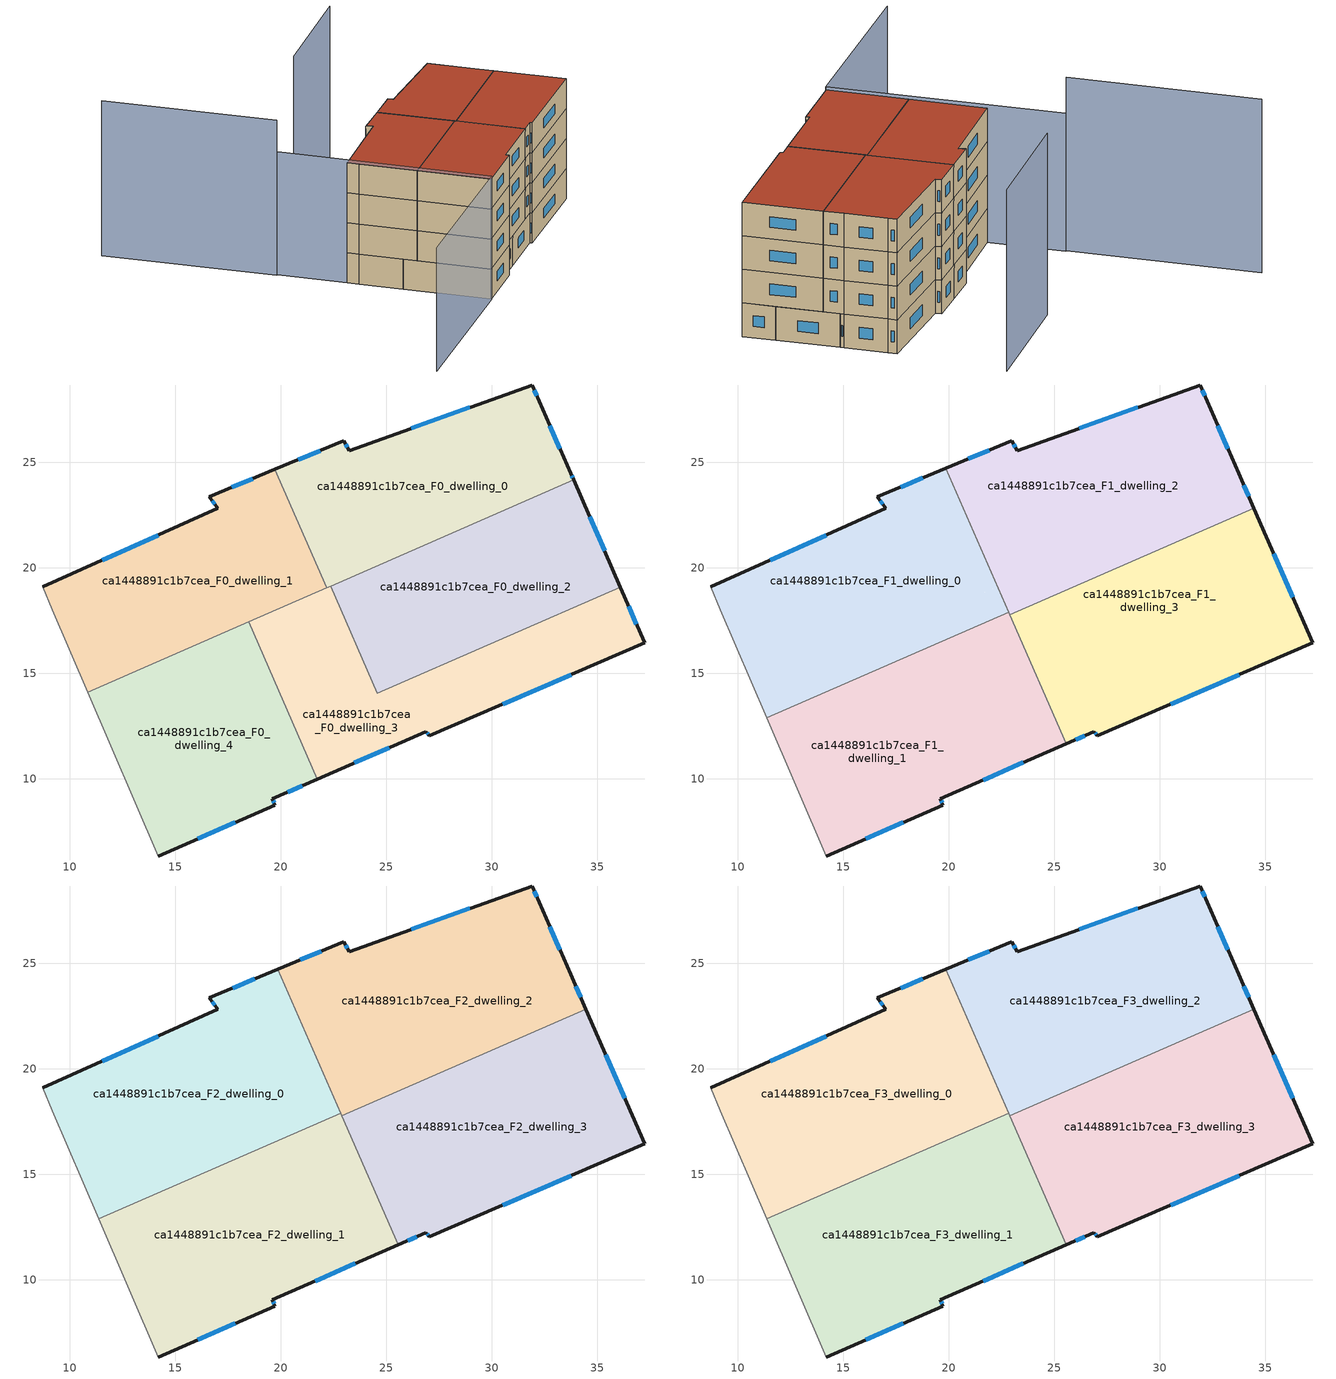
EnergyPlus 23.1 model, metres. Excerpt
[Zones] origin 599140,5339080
ca1448891c1b7cea_F0_dwelling_0
 floor ground (EU_floor_Construction): 32.23,27.9 33.74,24.47 33.88,24.16 22.17,19.04 19.72,24.66 22.98,26.01 23.23,25.54 31.9,28.66 z0
 wall outside (EU_wall_Construction): 33.88,24.16 33.74,24.47 32.23,27.9 31.9,28.66 23.23,25.54 22.98,26.01 19.72,24.66 z0:3
 wall to ca1448891c1b7cea_F0_dwelling_1 (EU_wall_Construction): 19.72,24.66 22.17,19.04 z0:3
 wall to ca1448891c1b7cea_F0_dwelling_2 (EU_wall_Construction): 22.36,19.12 33.88,24.16 z0:3
 wall to ca1448891c1b7cea_F0_dwelling_3 (EU_wall_Construction): 22.17,19.04 22.36,19.12 z0:3
 window (EU_Window_Construction): 28.95,27.6 26.18,26.6 / 32.12,28.16 32.02,28.4 / 33.23,25.64 32.75,26.73 / 33.83,24.27 33.79,24.36 / 21.87,25.55 20.83,25.12 / 23.15,25.7 23.07,25.85 z1.02:1.98
ca1448891c1b7cea_F0_dwelling_1
 floor ground (EU_floor_Construction): 19.72,24.66 22.17,19.04 10.85,14.1 9.17,18.02 8.72,19.09 17.01,22.81 16.6,23.36 z0
 wall outside (EU_wall_Construction): 19.72,24.66 16.6,23.36 17.01,22.81 8.72,19.09 z0:3
 wall adiabatic (EU_wall_Construction): 8.72,19.09 9.17,18.02 10.85,14.1 z0:3
 wall to ca1448891c1b7cea_F0_dwelling_4 (EU_wall_Construction): 10.85,14.1 18.48,17.43 z0:3
 wall to ca1448891c1b7cea_F0_dwelling_3 (EU_wall_Construction): 18.48,17.43 22.17,19.05 z0:3
 window (EU_Window_Construction): 14.19,21.54 11.54,20.36 / 16.74,23.18 16.87,23 / 18.66,24.22 17.66,23.8 z1.02:1.98
ca1448891c1b7cea_F0_dwelling_2
 floor ground (EU_floor_Construction): 33.88,24.16 36.09,19.07 24.58,14.04 22.35,19.12 z0
 wall outside (EU_wall_Construction): 36.09,19.07 33.88,24.16 z0:3
 wall to ca1448891c1b7cea_F0_dwelling_3 (EU_wall_Construction): 22.35,19.12 24.58,14.04 36.09,19.07 z0:3
 window (EU_Window_Construction): 35.34,20.8 34.63,22.43 z1.02:1.98
ca1448891c1b7cea_F0_dwelling_3
 floor ground (EU_floor_Construction): 36.09,19.07 37.24,16.43 27.04,12.04 26.87,12.23 21.73,9.98 18.48,17.43 22.35,19.12 24.58,14.04 z0
 wall outside (EU_wall_Construction): 21.73,9.98 26.87,12.23 27.04,12.04 37.24,16.43 36.09,19.07 z0:3
 wall to ca1448891c1b7cea_F0_dwelling_4 (EU_wall_Construction): 18.48,17.43 21.73,9.98 z0:3
 window (EU_Window_Construction): 36.85,17.33 36.48,18.17 / 30.51,13.53 33.77,14.94 / 26.93,12.17 26.98,12.1 / 23.48,10.75 25.12,11.47 z1.02:1.98
ca1448891c1b7cea_F0_dwelling_4
 floor ground (EU_floor_Construction): 18.48,17.43 21.73,9.98 19.59,9.05 19.71,8.75 14.19,6.33 10.85,14.1 z0
 wall outside (EU_wall_Construction): 14.19,6.33 19.71,8.75 19.59,9.05 21.73,9.98 z0:3
 wall adiabatic (EU_wall_Construction): 10.85,14.1 14.19,6.33 z0:3
 window (EU_Window_Construction): 20.32,9.37 21,9.67 / 19.67,8.85 19.63,8.95 / 16.07,7.16 17.83,7.93 z1.02:1.98
ca1448891c1b7cea_F1_dwelling_0
 floor to ca1448891c1b7cea_F0_dwelling_1 (EU_floor_Construction): 19.72,24.66 22.17,19.04 10.85,14.1 9.17,18.02 8.72,19.09 17.01,22.81 16.6,23.36 z3
 floor to ca1448891c1b7cea_F0_dwelling_0 (EU_floor_Construction): 19.86,24.72 22.31,19.1 22.17,19.04 19.72,24.66 z3
 floor to ca1448891c1b7cea_F0_dwelling_4 (EU_floor_Construction): 18.48,17.43 19.01,16.22 11.37,12.88 10.85,14.1 z3
 floor to ca1448891c1b7cea_F0_dwelling_3 (EU_floor_Construction): 22.31,19.1 22.84,17.89 19.01,16.22 18.48,17.43 z3
 wall outside (EU_wall_Construction): 19.86,24.72 16.6,23.36 17.01,22.81 8.72,19.09 z3:6
 wall to ca1448891c1b7cea_F1_dwelling_1 (EU_wall_Construction): 11.37,12.88 22.84,17.89 z3:6
 wall adiabatic (EU_wall_Construction): 8.72,19.09 9.17,18.02 11.37,12.88 z3:6
 wall to ca1448891c1b7cea_F1_dwelling_2 (EU_wall_Construction): 22.84,17.89 19.86,24.72 z3:6
 window (EU_Window_Construction): 16.74,23.18 16.87,23 / 18.75,24.26 17.71,23.82 / 14.19,21.54 11.54,20.36 z4.02:4.98
ca1448891c1b7cea_F1_dwelling_1
 floor to ca1448891c1b7cea_F0_dwelling_4 (EU_floor_Construction): 19.01,16.22 21.73,9.98 19.59,9.05 19.71,8.75 14.19,6.33 11.37,12.88 z3
 floor to ca1448891c1b7cea_F0_dwelling_3 (EU_floor_Construction): 22.84,17.89 25.56,11.66 21.73,9.98 19.01,16.22 z3
 wall outside (EU_wall_Construction): 14.19,6.33 19.71,8.75 19.59,9.05 25.56,11.66 z3:6
 wall adiabatic (EU_wall_Construction): 11.37,12.88 14.19,6.33 z3:6
 wall to ca1448891c1b7cea_F1_dwelling_3 (EU_wall_Construction): 25.56,11.66 22.89,17.77 z3:6
 wall to ca1448891c1b7cea_F1_dwelling_2 (EU_wall_Construction): 22.89,17.77 22.84,17.89 z3:6
 window (EU_Window_Construction): 21.62,9.94 23.53,10.77 / 19.67,8.85 19.63,8.95 / 16.07,7.16 17.83,7.93 z4.02:4.98
ca1448891c1b7cea_F1_dwelling_2
 floor to ca1448891c1b7cea_F0_dwelling_0 (EU_floor_Construction): 32.23,27.9 33.74,24.47 33.88,24.16 22.31,19.1 19.86,24.72 22.98,26.01 23.23,25.54 31.9,28.66 z3
 floor to ca1448891c1b7cea_F0_dwelling_2 (EU_floor_Construction): 33.88,24.16 34.46,22.83 22.94,17.79 22.36,19.12 z3
 floor to ca1448891c1b7cea_F0_dwelling_3 (EU_floor_Construction): 22.36,19.12 22.94,17.79 22.89,17.77 22.31,19.1 z3
 wall outside (EU_wall_Construction): 34.46,22.83 33.74,24.47 32.23,27.9 31.9,28.66 23.23,25.54 22.98,26.01 19.86,24.72 z3:6
 wall to ca1448891c1b7cea_F1_dwelling_3 (EU_wall_Construction): 22.89,17.77 34.46,22.83 z3:6
 window (EU_Window_Construction): 28.95,27.6 26.18,26.6 / 32.12,28.16 32.02,28.4 / 33.23,25.64 32.75,26.73 / 34.21,23.39 33.99,23.91 / 21.92,25.57 20.92,25.16 / 23.15,25.7 23.07,25.85 z4.02:4.98
ca1448891c1b7cea_F1_dwelling_3
 floor to ca1448891c1b7cea_F0_dwelling_3 (EU_floor_Construction): 36.09,19.07 37.24,16.43 27.04,12.04 26.87,12.23 25.56,11.66 22.89,17.77 22.94,17.79 24.58,14.04 z3
 floor to ca1448891c1b7cea_F0_dwelling_2 (EU_floor_Construction): 34.46,22.83 36.09,19.07 24.58,14.04 22.94,17.79 z3
 wall outside (EU_wall_Construction): 25.56,11.66 26.87,12.23 27.04,12.04 37.24,16.43 34.46,22.83 z3:6
 window (EU_Window_Construction): 36.29,18.61 35.4,20.65 / 30.51,13.53 33.77,14.94 / 26.93,12.17 26.98,12.1 / 26.01,11.86 26.43,12.04 z4.02:4.98
ca1448891c1b7cea_F2_dwelling_0
 floor to ca1448891c1b7cea_F1_dwelling_0 (EU_floor_Construction): 19.86,24.72 22.84,17.89 11.37,12.88 9.17,18.02 8.72,19.09 17.01,22.81 16.6,23.36 z6
 wall outside (EU_wall_Construction): 19.86,24.72 16.6,23.36 17.01,22.81 8.72,19.09 z6:9
 wall to ca1448891c1b7cea_F2_dwelling_1 (EU_wall_Construction): 11.37,12.88 22.84,17.89 z6:9
 wall adiabatic (EU_wall_Construction): 8.72,19.09 9.17,18.02 11.37,12.88 z6:9
 wall to ca1448891c1b7cea_F2_dwelling_2 (EU_wall_Construction): 22.84,17.89 19.86,24.72 z6:9
 window (EU_Window_Construction): 16.74,23.18 16.87,23 / 18.75,24.26 17.71,23.82 / 14.19,21.54 11.54,20.36 z7.02:7.98
ca1448891c1b7cea_F2_dwelling_1
 floor to ca1448891c1b7cea_F1_dwelling_1 (EU_floor_Construction): 22.84,17.89 25.56,11.66 19.59,9.05 19.71,8.75 14.19,6.33 11.37,12.88 z6
 wall outside (EU_wall_Construction): 14.19,6.33 19.71,8.75 19.59,9.05 25.56,11.66 z6:9
 wall adiabatic (EU_wall_Construction): 11.37,12.88 14.19,6.33 z6:9
 wall to ca1448891c1b7cea_F2_dwelling_3 (EU_wall_Construction): 25.56,11.66 22.89,17.77 z6:9
 wall to ca1448891c1b7cea_F2_dwelling_2 (EU_wall_Construction): 22.89,17.77 22.84,17.89 z6:9
 window (EU_Window_Construction): 21.62,9.94 23.53,10.77 / 19.67,8.85 19.63,8.95 / 16.07,7.16 17.83,7.93 z7.02:7.98
ca1448891c1b7cea_F2_dwelling_2
 floor to ca1448891c1b7cea_F1_dwelling_2 (EU_floor_Construction): 32.23,27.9 33.74,24.47 34.46,22.83 22.89,17.77 19.86,24.72 22.98,26.01 23.23,25.54 31.9,28.66 z6
 wall outside (EU_wall_Construction): 34.46,22.83 33.74,24.47 32.23,27.9 31.9,28.66 23.23,25.54 22.98,26.01 19.86,24.72 z6:9
 wall to ca1448891c1b7cea_F2_dwelling_3 (EU_wall_Construction): 22.89,17.77 34.46,22.83 z6:9
 window (EU_Window_Construction): 28.95,27.6 26.18,26.6 / 32.12,28.16 32.02,28.4 / 33.23,25.64 32.75,26.73 / 34.21,23.39 33.99,23.91 / 21.92,25.57 20.92,25.16 / 23.15,25.7 23.07,25.85 z7.02:7.98
ca1448891c1b7cea_F2_dwelling_3
 floor to ca1448891c1b7cea_F1_dwelling_3 (EU_floor_Construction): 34.46,22.83 37.24,16.43 27.04,12.04 26.87,12.23 25.56,11.66 22.89,17.77 z6
 wall outside (EU_wall_Construction): 25.56,11.66 26.87,12.23 27.04,12.04 37.24,16.43 34.46,22.83 z6:9
 window (EU_Window_Construction): 36.29,18.61 35.4,20.65 / 30.51,13.53 33.77,14.94 / 26.93,12.17 26.98,12.1 / 26.01,11.86 26.43,12.04 z7.02:7.98
ca1448891c1b7cea_F3_dwelling_0
 floor to ca1448891c1b7cea_F2_dwelling_0 (EU_floor_Construction): 19.86,24.72 22.84,17.89 11.37,12.88 9.17,18.02 8.72,19.09 17.01,22.81 16.6,23.36 z9
 wall outside (EU_wall_Construction): 19.86,24.72 16.6,23.36 17.01,22.81 8.72,19.09 z9:12
 wall to ca1448891c1b7cea_F3_dwelling_1 (EU_wall_Construction): 11.37,12.88 22.84,17.89 z9:12
 wall adiabatic (EU_wall_Construction): 8.72,19.09 9.17,18.02 11.37,12.88 z9:12
 wall to ca1448891c1b7cea_F3_dwelling_2 (EU_wall_Construction): 22.84,17.89 19.86,24.72 z9:12
 window (EU_Window_Construction): 16.74,23.18 16.87,23 / 18.75,24.26 17.71,23.82 / 14.19,21.54 11.54,20.36 z10.02:10.98
 roof outside (EU_roof_Construction): 22.84,17.89 19.86,24.72 16.6,23.36 17.01,22.81 8.72,19.09 9.17,18.02 11.37,12.88 z12
ca1448891c1b7cea_F3_dwelling_1
 floor to ca1448891c1b7cea_F2_dwelling_1 (EU_floor_Construction): 22.84,17.89 25.56,11.66 19.59,9.05 19.71,8.75 14.19,6.33 11.37,12.88 z9
 wall outside (EU_wall_Construction): 14.19,6.33 19.71,8.75 19.59,9.05 25.56,11.66 z9:12
 wall adiabatic (EU_wall_Construction): 11.37,12.88 14.19,6.33 z9:12
 wall to ca1448891c1b7cea_F3_dwelling_3 (EU_wall_Construction): 25.56,11.66 22.89,17.77 z9:12
 wall to ca1448891c1b7cea_F3_dwelling_2 (EU_wall_Construction): 22.89,17.77 22.84,17.89 z9:12
 window (EU_Window_Construction): 21.62,9.94 23.53,10.77 / 19.67,8.85 19.63,8.95 / 16.07,7.16 17.83,7.93 z10.02:10.98
 roof outside (EU_roof_Construction): 25.56,11.66 22.84,17.89 11.37,12.88 14.19,6.33 19.71,8.75 19.59,9.05 z12
ca1448891c1b7cea_F3_dwelling_2
 floor to ca1448891c1b7cea_F2_dwelling_2 (EU_floor_Construction): 32.23,27.9 33.74,24.47 34.46,22.83 22.89,17.77 19.86,24.72 22.98,26.01 23.23,25.54 31.9,28.66 z9
 wall outside (EU_wall_Construction): 34.46,22.83 33.74,24.47 32.23,27.9 31.9,28.66 23.23,25.54 22.98,26.01 19.86,24.72 z9:12
 wall to ca1448891c1b7cea_F3_dwelling_3 (EU_wall_Construction): 22.89,17.77 34.46,22.83 z9:12
 window (EU_Window_Construction): 28.95,27.6 26.18,26.6 / 32.12,28.16 32.02,28.4 / 33.23,25.64 32.75,26.73 / 34.21,23.39 33.99,23.91 / 21.92,25.57 20.92,25.16 / 23.15,25.7 23.07,25.85 z10.02:10.98
 roof outside (EU_roof_Construction): 34.46,22.83 33.74,24.47 32.23,27.9 31.9,28.66 23.23,25.54 22.98,26.01 19.86,24.72 22.89,17.77 z12
ca1448891c1b7cea_F3_dwelling_3
 floor to ca1448891c1b7cea_F2_dwelling_3 (EU_floor_Construction): 34.46,22.83 37.24,16.43 27.04,12.04 26.87,12.23 25.56,11.66 22.89,17.77 z9
 wall outside (EU_wall_Construction): 25.56,11.66 26.87,12.23 27.04,12.04 37.24,16.43 34.46,22.83 z9:12
 window (EU_Window_Construction): 36.29,18.61 35.4,20.65 / 30.51,13.53 33.77,14.94 / 26.93,12.17 26.98,12.1 / 26.01,11.86 26.43,12.04 z10.02:10.98
 roof outside (EU_roof_Construction): 37.24,16.43 34.46,22.83 22.89,17.77 25.56,11.66 26.87,12.23 27.04,12.04 z12
shading: 6.05,25.26 14.21,6.3 / 14.21,6.3 -2.4,-0.86 z0:12.3; -0.73,40.67 5.97,25.26 z0:15.5; 29.03,37.99 17.58,32.83 z0:16.2
[Building]
EU S2 Campaign: North Axis=0; Terrain=City; Solar Distribution=FullExterior
[Site:Location]
Vienna: Latitude=48; Longitude=16.5; Time Zone=1; Elevation=183
[SizingPeriod:WeatherFileDays]
AnnualSizingPeriod: Begin Month=1; Begin Day of Month=1; End Month=12; End Day of Month=31; Day of Week for Start Day=Monday; Use Weather File Daylight Saving Period=No; Use Weather File Rain and Snow Indicators=No
[MATERIAL]
EU_InternalMass_Material: Roughness=MediumRough; Thickness=0.1; Conductivity=1; Density=1800; Specific Heat=900; Thermal Absorptance=0.9; Solar Absorptance=0.7; Visible Absorptance=0.7
[MATERIAL:NOMASS] Roughness=MediumRough; Thermal Absorptance=0.9; Solar Absorptance=0.7; Visible Absorptance=0.7
Name | Thermal Resistance
EU_wall_NoMass | 0.942466
EU_roof_NoMass | 0.551687
EU_floor_NoMass | 0.66527
[WINDOWMATERIAL:SIMPLEGLAZINGSYSTEM]
EU_Window_SimpleGlazing: UFactor=2.03367; Solar Heat Gain Coefficient=0.65; Visible Transmittance=0.65
[CONSTRUCTION]
EU_wall_Construction: EU_wall_NoMass
EU_roof_Construction: EU_roof_NoMass
EU_floor_Construction: EU_floor_NoMass
EU_Window_Construction: EU_Window_SimpleGlazing
EU_InternalMass_Construction: EU_InternalMass_Material
[ZONE] Type=1; Multiplier=1; Ceiling Height=autocalculate; Floor Area=autocalculate; Part of Total Floor Area=Yes
Name | Volume
ca1448891c1b7cea_F0_dwelling_0 | 209.336
ca1448891c1b7cea_F1_dwelling_0; ca1448891c1b7cea_F2_dwelling_0; ca1448891c1b7cea_F3_dwelling_0 | 261.655
ca1448891c1b7cea_F0_dwelling_1; ca1448891c1b7cea_F0_dwelling_4 | 209.314
ca1448891c1b7cea_F1_dwelling_1; ca1448891c1b7cea_F2_dwelling_1; ca1448891c1b7cea_F3_dwelling_1 | 261.663
ca1448891c1b7cea_F0_dwelling_2 | 209.311
ca1448891c1b7cea_F1_dwelling_2; ca1448891c1b7cea_F2_dwelling_2; ca1448891c1b7cea_F3_dwelling_2 | 261.623
ca1448891c1b7cea_F0_dwelling_3 | 209.331
ca1448891c1b7cea_F1_dwelling_3; ca1448891c1b7cea_F2_dwelling_3; ca1448891c1b7cea_F3_dwelling_3 | 261.65
[INTERNALMASS] Construction=EU_InternalMass_Construction
Name | Zone or ZoneList | Surface Area
ca1448891c1b7cea_F0_dwelling_0_EU_InternalMass | ca1448891c1b7cea_F0_dwelling_0 | 69.7779
ca1448891c1b7cea_F0_dwelling_1_EU_InternalMass | ca1448891c1b7cea_F0_dwelling_1 | 69.7722
ca1448891c1b7cea_F0_dwelling_2_EU_InternalMass | ca1448891c1b7cea_F0_dwelling_2 | 69.7682
ca1448891c1b7cea_F0_dwelling_3_EU_InternalMass | ca1448891c1b7cea_F0_dwelling_3 | 69.7766
ca1448891c1b7cea_F0_dwelling_4_EU_InternalMass | ca1448891c1b7cea_F0_dwelling_4 | 69.7724
ca1448891c1b7cea_F1_dwelling_0_EU_InternalMass | ca1448891c1b7cea_F1_dwelling_0 | 87.2181
ca1448891c1b7cea_F1_dwelling_1_EU_InternalMass | ca1448891c1b7cea_F1_dwelling_1 | 87.2205
ca1448891c1b7cea_F1_dwelling_2_EU_InternalMass | ca1448891c1b7cea_F1_dwelling_2 | 87.2074
ca1448891c1b7cea_F1_dwelling_3_EU_InternalMass | ca1448891c1b7cea_F1_dwelling_3 | 87.217
ca1448891c1b7cea_F2_dwelling_0_EU_InternalMass | ca1448891c1b7cea_F2_dwelling_0 | 87.2181
ca1448891c1b7cea_F2_dwelling_1_EU_InternalMass | ca1448891c1b7cea_F2_dwelling_1 | 87.2205
ca1448891c1b7cea_F2_dwelling_2_EU_InternalMass | ca1448891c1b7cea_F2_dwelling_2 | 87.2074
ca1448891c1b7cea_F2_dwelling_3_EU_InternalMass | ca1448891c1b7cea_F2_dwelling_3 | 87.217
ca1448891c1b7cea_F3_dwelling_0_EU_InternalMass | ca1448891c1b7cea_F3_dwelling_0 | 87.2181
ca1448891c1b7cea_F3_dwelling_1_EU_InternalMass | ca1448891c1b7cea_F3_dwelling_1 | 87.2205
ca1448891c1b7cea_F3_dwelling_2_EU_InternalMass | ca1448891c1b7cea_F3_dwelling_2 | 87.2074
ca1448891c1b7cea_F3_dwelling_3_EU_InternalMass | ca1448891c1b7cea_F3_dwelling_3 | 87.217
[OTHEREQUIPMENT] Fuel Type=Electricity; Design Level Calculation Method=Watts/Area; Power per Zone Floor Area=1; Fraction Latent=0; Fraction Radiant=0; Fraction Lost=0; Carbon Dioxide Generation Rate=0; EndUse Subcategory=EU_Step8_InternalGains
Name | Zone or ZoneList or Space or SpaceList | Schedule
EU_Step8_InternalGain_ca1448891c1b7cea_F0_dwelling_0_f000 | ca1448891c1b7cea_F0_dwelling_0 | EU_Step8_GainSchedule_ca1448891c1b7cea_F0_dwelling_0_f000
EU_Step8_InternalGain_ca1448891c1b7cea_F0_dwelling_1_f000 | ca1448891c1b7cea_F0_dwelling_1 | EU_Step8_GainSchedule_ca1448891c1b7cea_F0_dwelling_1_f000
EU_Step8_InternalGain_ca1448891c1b7cea_F0_dwelling_2_f000 | ca1448891c1b7cea_F0_dwelling_2 | EU_Step8_GainSchedule_ca1448891c1b7cea_F0_dwelling_2_f000
EU_Step8_InternalGain_ca1448891c1b7cea_F0_dwelling_3_f000 | ca1448891c1b7cea_F0_dwelling_3 | EU_Step8_GainSchedule_ca1448891c1b7cea_F0_dwelling_3_f000
EU_Step8_InternalGain_ca1448891c1b7cea_F0_dwelling_4_f000 | ca1448891c1b7cea_F0_dwelling_4 | EU_Step8_GainSchedule_ca1448891c1b7cea_F0_dwelling_4_f000
EU_Step8_InternalGain_ca1448891c1b7cea_F1_dwelling_0_f000 | ca1448891c1b7cea_F1_dwelling_0 | EU_Step8_GainSchedule_ca1448891c1b7cea_F1_dwelling_0_f000
EU_Step8_InternalGain_ca1448891c1b7cea_F1_dwelling_1_f000 | ca1448891c1b7cea_F1_dwelling_1 | EU_Step8_GainSchedule_ca1448891c1b7cea_F1_dwelling_1_f000
EU_Step8_InternalGain_ca1448891c1b7cea_F1_dwelling_2_f000 | ca1448891c1b7cea_F1_dwelling_2 | EU_Step8_GainSchedule_ca1448891c1b7cea_F1_dwelling_2_f000
EU_Step8_InternalGain_ca1448891c1b7cea_F1_dwelling_3_f000 | ca1448891c1b7cea_F1_dwelling_3 | EU_Step8_GainSchedule_ca1448891c1b7cea_F1_dwelling_3_f000
EU_Step8_InternalGain_ca1448891c1b7cea_F2_dwelling_0_f000 | ca1448891c1b7cea_F2_dwelling_0 | EU_Step8_GainSchedule_ca1448891c1b7cea_F2_dwelling_0_f000
EU_Step8_InternalGain_ca1448891c1b7cea_F2_dwelling_1_f000 | ca1448891c1b7cea_F2_dwelling_1 | EU_Step8_GainSchedule_ca1448891c1b7cea_F2_dwelling_1_f000
EU_Step8_InternalGain_ca1448891c1b7cea_F2_dwelling_2_f000 | ca1448891c1b7cea_F2_dwelling_2 | EU_Step8_GainSchedule_ca1448891c1b7cea_F2_dwelling_2_f000
EU_Step8_InternalGain_ca1448891c1b7cea_F2_dwelling_3_f000 | ca1448891c1b7cea_F2_dwelling_3 | EU_Step8_GainSchedule_ca1448891c1b7cea_F2_dwelling_3_f000
EU_Step8_InternalGain_ca1448891c1b7cea_F3_dwelling_0_f000 | ca1448891c1b7cea_F3_dwelling_0 | EU_Step8_GainSchedule_ca1448891c1b7cea_F3_dwelling_0_f000
EU_Step8_InternalGain_ca1448891c1b7cea_F3_dwelling_1_f000 | ca1448891c1b7cea_F3_dwelling_1 | EU_Step8_GainSchedule_ca1448891c1b7cea_F3_dwelling_1_f000
EU_Step8_InternalGain_ca1448891c1b7cea_F3_dwelling_2_f000 | ca1448891c1b7cea_F3_dwelling_2 | EU_Step8_GainSchedule_ca1448891c1b7cea_F3_dwelling_2_f000
EU_Step8_InternalGain_ca1448891c1b7cea_F3_dwelling_3_f000 | ca1448891c1b7cea_F3_dwelling_3 | EU_Step8_GainSchedule_ca1448891c1b7cea_F3_dwelling_3_f000
[ZONEVENTILATION:DESIGNFLOWRATE] Schedule=EU_AlwaysOn; Design Flow Rate Calculation Method=AirChanges/Hour; Air Changes per Hour=0.530523; Ventilation Type=Natural; Fan Pressure Rise=0; Fan Total Efficiency=1; Constant Term Coefficient=1; Temperature Term Coefficient=0; Velocity Term Coefficient=0; Velocity Squared Term Coefficient=0; Minimum Indoor Temperature=-100; Maximum Indoor Temperature=100; Delta Temperature=-100; Minimum Outdoor Temperature=-100; Maximum Outdoor Temperature=100; Maximum Wind Speed=40
Name | Zone or ZoneList or Space or SpaceList
EU_ConstantAir_ca1448891c1b7cea_F0_dwelling_0 | ca1448891c1b7cea_F0_dwelling_0
EU_ConstantAir_ca1448891c1b7cea_F0_dwelling_1 | ca1448891c1b7cea_F0_dwelling_1
EU_ConstantAir_ca1448891c1b7cea_F0_dwelling_2 | ca1448891c1b7cea_F0_dwelling_2
EU_ConstantAir_ca1448891c1b7cea_F0_dwelling_3 | ca1448891c1b7cea_F0_dwelling_3
EU_ConstantAir_ca1448891c1b7cea_F0_dwelling_4 | ca1448891c1b7cea_F0_dwelling_4
EU_ConstantAir_ca1448891c1b7cea_F1_dwelling_0 | ca1448891c1b7cea_F1_dwelling_0
EU_ConstantAir_ca1448891c1b7cea_F1_dwelling_1 | ca1448891c1b7cea_F1_dwelling_1
EU_ConstantAir_ca1448891c1b7cea_F1_dwelling_2 | ca1448891c1b7cea_F1_dwelling_2
EU_ConstantAir_ca1448891c1b7cea_F1_dwelling_3 | ca1448891c1b7cea_F1_dwelling_3
EU_ConstantAir_ca1448891c1b7cea_F2_dwelling_0 | ca1448891c1b7cea_F2_dwelling_0
EU_ConstantAir_ca1448891c1b7cea_F2_dwelling_1 | ca1448891c1b7cea_F2_dwelling_1
EU_ConstantAir_ca1448891c1b7cea_F2_dwelling_2 | ca1448891c1b7cea_F2_dwelling_2
EU_ConstantAir_ca1448891c1b7cea_F2_dwelling_3 | ca1448891c1b7cea_F2_dwelling_3
EU_ConstantAir_ca1448891c1b7cea_F3_dwelling_0 | ca1448891c1b7cea_F3_dwelling_0
EU_ConstantAir_ca1448891c1b7cea_F3_dwelling_1 | ca1448891c1b7cea_F3_dwelling_1
EU_ConstantAir_ca1448891c1b7cea_F3_dwelling_2 | ca1448891c1b7cea_F3_dwelling_2
EU_ConstantAir_ca1448891c1b7cea_F3_dwelling_3 | ca1448891c1b7cea_F3_dwelling_3
[HVACTEMPLATE:THERMOSTAT] Constant Heating Setpoint=20; Constant Cooling Setpoint=50
EU_HeatOnly_ca1448891c1b7cea_F0_dwelling_0; EU_HeatOnly_ca1448891c1b7cea_F0_dwelling_1; EU_HeatOnly_ca1448891c1b7cea_F0_dwelling_2; EU_HeatOnly_ca1448891c1b7cea_F0_dwelling_3; EU_HeatOnly_ca1448891c1b7cea_F0_dwelling_4; EU_HeatOnly_ca1448891c1b7cea_F1_dwelling_0; EU_HeatOnly_ca1448891c1b7cea_F1_dwelling_1; EU_HeatOnly_ca1448891c1b7cea_F1_dwelling_2; EU_HeatOnly_ca1448891c1b7cea_F1_dwelling_3; EU_HeatOnly_ca1448891c1b7cea_F2_dwelling_0; EU_HeatOnly_ca1448891c1b7cea_F2_dwelling_1; EU_HeatOnly_ca1448891c1b7cea_F2_dwelling_2; EU_HeatOnly_ca1448891c1b7cea_F2_dwelling_3; EU_HeatOnly_ca1448891c1b7cea_F3_dwelling_0; EU_HeatOnly_ca1448891c1b7cea_F3_dwelling_1; EU_HeatOnly_ca1448891c1b7cea_F3_dwelling_2; EU_HeatOnly_ca1448891c1b7cea_F3_dwelling_3
[HVACTEMPLATE:ZONE:IDEALLOADSAIRSYSTEM] System Availability Schedule=EU_AlwaysOn; Maximum Heating Supply Air Temperature=50; Minimum Cooling Supply Air Temperature=13; Maximum Heating Supply Air Humidity Ratio=0.0156; Minimum Cooling Supply Air Humidity Ratio=0.0077; Heating Limit=NoLimit; Cooling Limit=NoLimit; Heating Availability Schedule=EU_AlwaysOn; Cooling Availability Schedule=EU_CoolingOff; Dehumidification Control Type=ConstantSensibleHeatRatio; Cooling Sensible Heat Ratio=0.7; Dehumidification Setpoint=60; Humidification Control Type=None; Humidification Setpoint=30; Outdoor Air Method=None; Outdoor Air Flow Rate per Person=0.00944; Outdoor Air Flow Rate per Zone Floor Area=0; Outdoor Air Flow Rate per Zone=0; Demand Controlled Ventilation Type=None; Outdoor Air Economizer Type=NoEconomizer; Heat Recovery Type=None; Sensible Heat Recovery Effectiveness=0.7; Latent Heat Recovery Effectiveness=0.65
Name | Template Thermostat
ca1448891c1b7cea_F0_dwelling_0 | EU_HeatOnly_ca1448891c1b7cea_F0_dwelling_0
ca1448891c1b7cea_F0_dwelling_1 | EU_HeatOnly_ca1448891c1b7cea_F0_dwelling_1
ca1448891c1b7cea_F0_dwelling_2 | EU_HeatOnly_ca1448891c1b7cea_F0_dwelling_2
ca1448891c1b7cea_F0_dwelling_3 | EU_HeatOnly_ca1448891c1b7cea_F0_dwelling_3
ca1448891c1b7cea_F0_dwelling_4 | EU_HeatOnly_ca1448891c1b7cea_F0_dwelling_4
ca1448891c1b7cea_F1_dwelling_0 | EU_HeatOnly_ca1448891c1b7cea_F1_dwelling_0
ca1448891c1b7cea_F1_dwelling_1 | EU_HeatOnly_ca1448891c1b7cea_F1_dwelling_1
ca1448891c1b7cea_F1_dwelling_2 | EU_HeatOnly_ca1448891c1b7cea_F1_dwelling_2
ca1448891c1b7cea_F1_dwelling_3 | EU_HeatOnly_ca1448891c1b7cea_F1_dwelling_3
ca1448891c1b7cea_F2_dwelling_0 | EU_HeatOnly_ca1448891c1b7cea_F2_dwelling_0
ca1448891c1b7cea_F2_dwelling_1 | EU_HeatOnly_ca1448891c1b7cea_F2_dwelling_1
ca1448891c1b7cea_F2_dwelling_2 | EU_HeatOnly_ca1448891c1b7cea_F2_dwelling_2
ca1448891c1b7cea_F2_dwelling_3 | EU_HeatOnly_ca1448891c1b7cea_F2_dwelling_3
ca1448891c1b7cea_F3_dwelling_0 | EU_HeatOnly_ca1448891c1b7cea_F3_dwelling_0
ca1448891c1b7cea_F3_dwelling_1 | EU_HeatOnly_ca1448891c1b7cea_F3_dwelling_1
ca1448891c1b7cea_F3_dwelling_2 | EU_HeatOnly_ca1448891c1b7cea_F3_dwelling_2
ca1448891c1b7cea_F3_dwelling_3 | EU_HeatOnly_ca1448891c1b7cea_F3_dwelling_3
[SIZING:ZONE] Zone Cooling Design Supply Air Temperature Input Method=SupplyAirTemperature; Zone Cooling Design Supply Air Temperature=13; Zone Heating Design Supply Air Temperature Input Method=SupplyAirTemperature; Zone Heating Design Supply Air Temperature=50; Zone Cooling Design Supply Air Humidity Ratio=0.008; Zone Heating Design Supply Air Humidity Ratio=0.008; Cooling Design Air Flow Method=DesignDay; Cooling Design Air Flow Rate=0; Cooling Minimum Air Flow per Zone Floor Area=0.000762; Cooling Minimum Air Flow=0; Cooling Minimum Air Flow Fraction=0.2; Heating Design Air Flow Method=DesignDay; Heating Design Air Flow Rate=0; Heating Maximum Air Flow per Zone Floor Area=0.002032; Heating Maximum Air Flow=0.141576; Heating Maximum Air Flow Fraction=0.3; Account for Dedicated Outdoor Air System=No; Dedicated Outdoor Air System Control Strategy=NeutralSupplyAir; Dedicated Outdoor Air Low Setpoint Temperature for Design=autosize; Dedicated Outdoor Air High Setpoint Temperature for Design=autosize; Zone Load Sizing Method=Sensible Load Only No Latent Load; Zone Latent Cooling Design Supply Air Humidity Ratio Input Method=HumidityRatioDifference; Zone Cooling Design Supply Air Humidity Ratio Difference=0.005; Zone Latent Heating Design Supply Air Humidity Ratio Input Method=HumidityRatioDifference; Zone Humidification Design Supply Air Humidity Ratio Difference=0.005
ca1448891c1b7cea_F0_dwelling_0; ca1448891c1b7cea_F0_dwelling_1; ca1448891c1b7cea_F0_dwelling_2; ca1448891c1b7cea_F0_dwelling_3; ca1448891c1b7cea_F0_dwelling_4; ca1448891c1b7cea_F1_dwelling_0; ca1448891c1b7cea_F1_dwelling_1; ca1448891c1b7cea_F1_dwelling_2; ca1448891c1b7cea_F1_dwelling_3; ca1448891c1b7cea_F2_dwelling_0; ca1448891c1b7cea_F2_dwelling_1; ca1448891c1b7cea_F2_dwelling_2; ca1448891c1b7cea_F2_dwelling_3; ca1448891c1b7cea_F3_dwelling_0; ca1448891c1b7cea_F3_dwelling_1; ca1448891c1b7cea_F3_dwelling_2; ca1448891c1b7cea_F3_dwelling_3
[SCHEDULE:CONSTANT]
Name | Hourly Value
EU_AlwaysOn | 1
EU_CoolingOff | 0
[SCHEDULE:FILE] Column Number=1; Rows to Skip at Top=0; Number of Hours of Data=8760; Column Separator=Comma; Interpolate to Timestep=No; Minutes per Item=60; Adjust Schedule for Daylight Savings=Yes
Name | File
EU_Step8_GainSchedule_ca1448891c1b7cea_F0_dwelling_0_f000 | ../../schedules/ca1448891c1b7cea/ca1448891c1b7cea_F0_dwelling_0_f000_gain.csv
EU_Step8_GainSchedule_ca1448891c1b7cea_F0_dwelling_1_f000 | ../../schedules/ca1448891c1b7cea/ca1448891c1b7cea_F0_dwelling_1_f000_gain.csv
EU_Step8_GainSchedule_ca1448891c1b7cea_F0_dwelling_2_f000 | ../../schedules/ca1448891c1b7cea/ca1448891c1b7cea_F0_dwelling_2_f000_gain.csv
EU_Step8_GainSchedule_ca1448891c1b7cea_F0_dwelling_3_f000 | ../../schedules/ca1448891c1b7cea/ca1448891c1b7cea_F0_dwelling_3_f000_gain.csv
EU_Step8_GainSchedule_ca1448891c1b7cea_F0_dwelling_4_f000 | ../../schedules/ca1448891c1b7cea/ca1448891c1b7cea_F0_dwelling_4_f000_gain.csv
EU_Step8_GainSchedule_ca1448891c1b7cea_F1_dwelling_0_f000 | ../../schedules/ca1448891c1b7cea/ca1448891c1b7cea_F1_dwelling_0_f000_gain.csv
EU_Step8_GainSchedule_ca1448891c1b7cea_F1_dwelling_1_f000 | ../../schedules/ca1448891c1b7cea/ca1448891c1b7cea_F1_dwelling_1_f000_gain.csv
EU_Step8_GainSchedule_ca1448891c1b7cea_F1_dwelling_2_f000 | ../../schedules/ca1448891c1b7cea/ca1448891c1b7cea_F1_dwelling_2_f000_gain.csv
EU_Step8_GainSchedule_ca1448891c1b7cea_F1_dwelling_3_f000 | ../../schedules/ca1448891c1b7cea/ca1448891c1b7cea_F1_dwelling_3_f000_gain.csv
EU_Step8_GainSchedule_ca1448891c1b7cea_F2_dwelling_0_f000 | ../../schedules/ca1448891c1b7cea/ca1448891c1b7cea_F2_dwelling_0_f000_gain.csv
EU_Step8_GainSchedule_ca1448891c1b7cea_F2_dwelling_1_f000 | ../../schedules/ca1448891c1b7cea/ca1448891c1b7cea_F2_dwelling_1_f000_gain.csv
EU_Step8_GainSchedule_ca1448891c1b7cea_F2_dwelling_2_f000 | ../../schedules/ca1448891c1b7cea/ca1448891c1b7cea_F2_dwelling_2_f000_gain.csv
EU_Step8_GainSchedule_ca1448891c1b7cea_F2_dwelling_3_f000 | ../../schedules/ca1448891c1b7cea/ca1448891c1b7cea_F2_dwelling_3_f000_gain.csv
EU_Step8_GainSchedule_ca1448891c1b7cea_F3_dwelling_0_f000 | ../../schedules/ca1448891c1b7cea/ca1448891c1b7cea_F3_dwelling_0_f000_gain.csv
EU_Step8_GainSchedule_ca1448891c1b7cea_F3_dwelling_1_f000 | ../../schedules/ca1448891c1b7cea/ca1448891c1b7cea_F3_dwelling_1_f000_gain.csv
EU_Step8_GainSchedule_ca1448891c1b7cea_F3_dwelling_2_f000 | ../../schedules/ca1448891c1b7cea/ca1448891c1b7cea_F3_dwelling_2_f000_gain.csv
EU_Step8_GainSchedule_ca1448891c1b7cea_F3_dwelling_3_f000 | ../../schedules/ca1448891c1b7cea/ca1448891c1b7cea_F3_dwelling_3_f000_gain.csv
